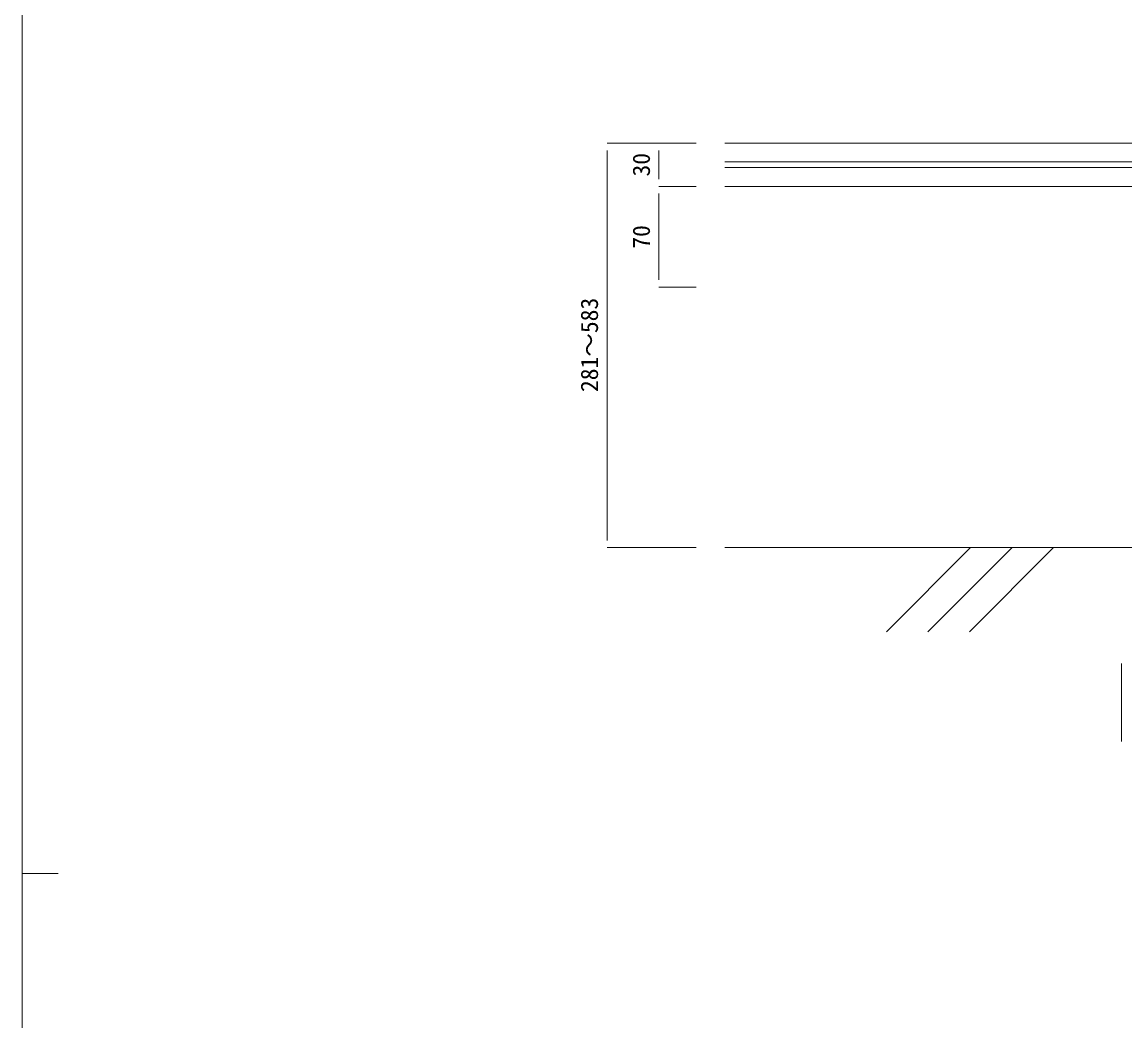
# Model space of a CAD drawing. Units: millimetres on the paper. Extents: x -401 to 401, y -279 to 279.
# Drawn here: x -400.7 to -247.4, y -139.8 to -1 of the extents above; entities that cross this region are included whole.
import ezdxf
from ezdxf.enums import TextEntityAlignment as Align

# ---------------------------------------------------------------- set-up
doc = ezdxf.new("R2010")
doc.units = ezdxf.units.MM
for name, color, linetype, lineweight in [('0-0_A-C01-補助線(非印刷)', 4, 'Continuous', 9), ('0-3_0-A01-枠A', 4, 'Continuous', 9), ('0-5_A-E01-仕上太線', 4, 'Continuous', 9), ('0-6_A-C03-壁種別', 4, 'Continuous', 9), ('0-8_0-A11-寸法_詳細', 5, 'Continuous', 9)]:
    doc.layers.add(name, color=color, linetype=linetype, lineweight=lineweight)
doc.styles.add('ＭＳ ゴシック', font='')
doc.styles.get('ＭＳ ゴシック').set_extended_font_data('MS Gothic')

msp = doc.modelspace()

# ---------------------------------------------------------------- linework, layer by layer
at = {"layer": '0-0_A-C01-補助線(非印刷)'}
msp.add_line((-400.667, -119.333), (-395.667, -119.333), dxfattribs=at)
at = {"layer": '0-3_0-A01-枠A'}
msp.add_line((-400.667, 278.667), (-400.667, -278.667), dxfattribs=at)
at = {"layer": '0-5_A-E01-仕上太線'}
for p, q in [((7.126, -17.862), (-303.016, -17.862)), ((7.126, -20.462), (-303.016, -20.462)), ((7.126, -21.262), (-303.016, -21.262)), ((7.126, -23.862), (-303.016, -23.862)), ((7.126, -74.062), (-303.016, -74.062))]:
    msp.add_line(p, q, dxfattribs=at)
at = {"layer": '0-6_A-C03-壁種別'}
for p, q in [((-280.57, -85.752), (-268.879, -74.062)), ((-274.808, -85.752), (-263.117, -74.062)), ((-269.046, -85.752), (-257.355, -74.062))]:
    msp.add_line(p, q, dxfattribs=at)
at = {"layer": '0-8_0-A11-寸法_詳細'}
for p, q in [((-307.016, -17.862), (-319.392, -17.862)), ((-307.016, -17.862), (-312.178, -17.862)), ((-319.392, -18.862), (-319.392, -73.062)), ((-312.178, -18.862), (-312.178, -22.862)), ((-307.016, -23.862), (-312.178, -23.862)), ((-307.016, -23.862), (-312.178, -23.862)), ((-312.178, -24.862), (-312.178, -36.862)), ((-307.016, -37.862), (-312.178, -37.862)), ((-307.016, -74.062), (-319.392, -74.062)), ((-247.945, -90.152), (-247.945, -101.003))]:
    msp.add_line(p, q, dxfattribs=at)

# ---------------------------------------------------------------- texts
at = {"layer": '0-8_0-A11-寸法_詳細', "style": 'ＭＳ ゴシック'}
for s, p in [('30', (-312.716, -22.493)), ('70', (-312.716, -32.524)), ('281～583', (-319.93, -52.444))]:
    msp.add_text(s, height=2.405, rotation=90, dxfattribs=at).set_placement(p, align=Align.BOTTOM_LEFT)

doc.saveas('drawing.dxf')
